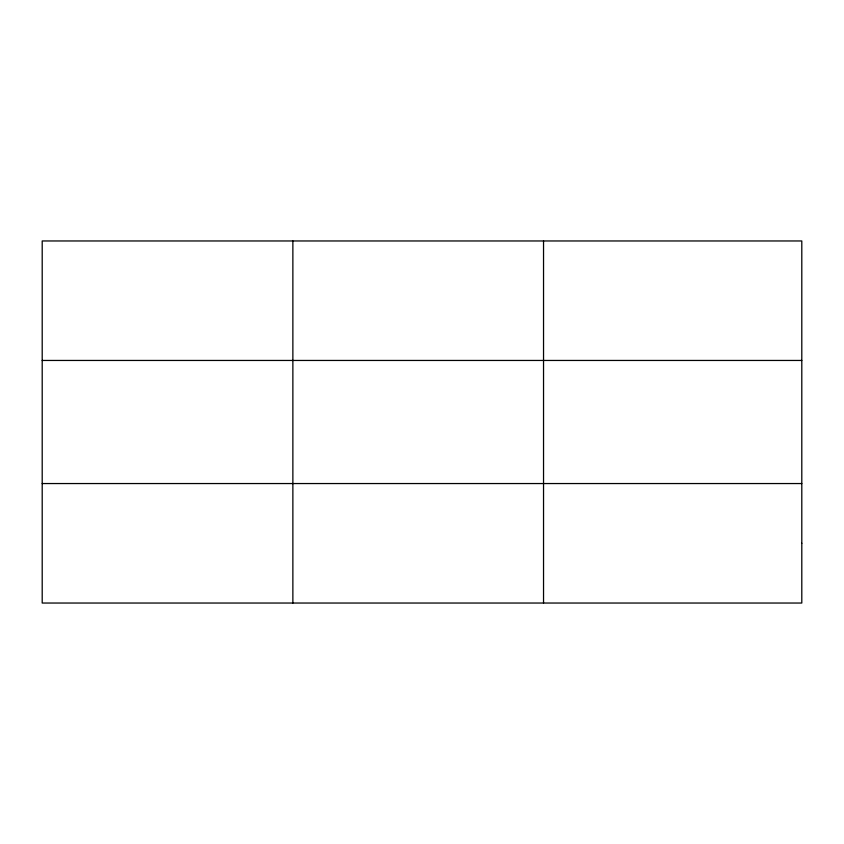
<?xml version="1.0" encoding="UTF-8"?>
<svg xmlns="http://www.w3.org/2000/svg" width="844" height="844" viewBox="0 0 844 844"><rect width="100%" height="100%" fill="white"/><g stroke="black" fill="none" stroke-linecap="round" stroke-linejoin="round"><path stroke-width="1.27" d="M292.868 240.962L292.868 603.038M543.536 240.962L543.536 603.038M42.2 360.451L801.8 360.451M42.2 483.549L801.8 483.549M801.8 543.293L801.8 603.038L42.2 603.038L42.2 240.962L801.8 240.962L801.8 543.293"/></g></svg>
